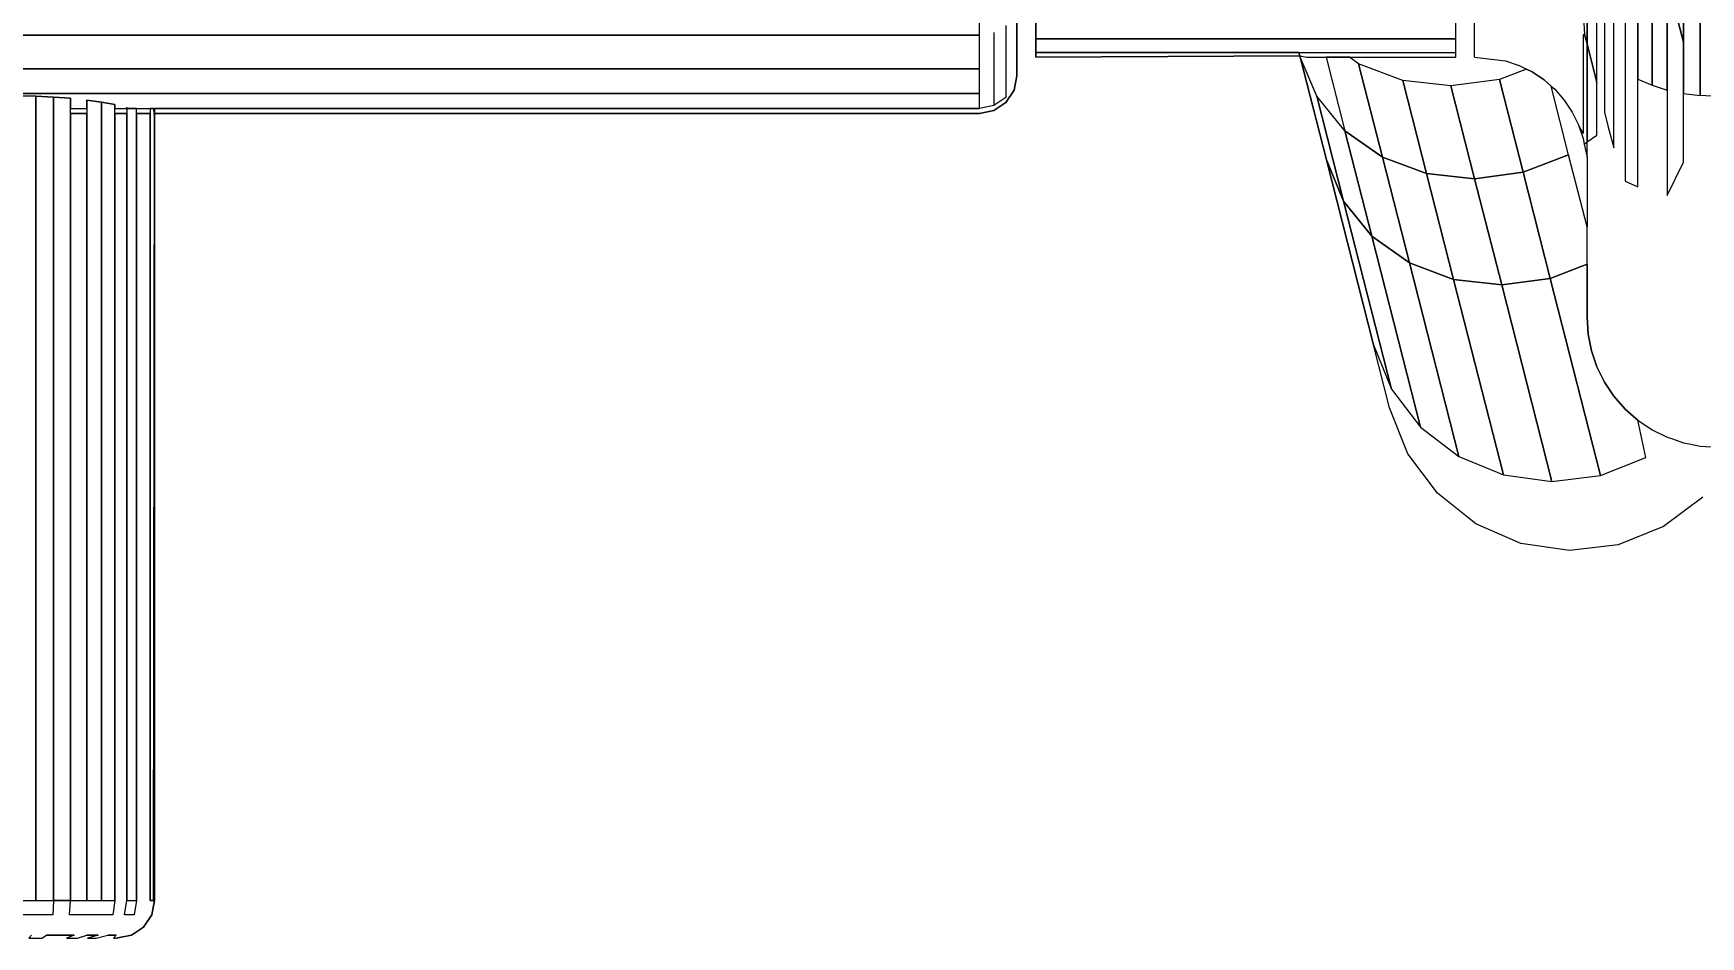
# Model space of a CAD drawing. Header units: centimetres. Extents: x -48696 to 156237, y -5617 to 29024.
# Drawn here: x -44977.469 to -44972.727, y 10813.353 to 10815.923 of the extents above; entities that cross this region are included whole.
import ezdxf

# ---------------------------------------------------------------- set-up
doc = ezdxf.new("R2010")
doc.units = ezdxf.units.CM
doc.layers.add('Moveis', color=1, linetype='Continuous', lineweight=9)
doc.layers.add('Parede Baixa', color=5, linetype='Continuous', lineweight=50)
doc.layers.add('Piso', color=55, linetype='Continuous')
doc.styles.add('Valéria', font='romantic.ttf', dxfattribs={"height": 10})
doc.dimstyles.new('Cota - 50', dxfattribs={"dimtxt": 10, "dimasz": 5, "dimexe": 10, "dimexo": 20, "dimgap": 5, "dimtad": 1, "dimtxsty": 'Valéria', "dimblk": 'DOT', "dimcen": 0, "dimclrd": 12, "dimclre": 12, "dimclrt": 2, "dimazin": 2, "dimtfac": 1, "dimtix": 1, "dimtmove": 0, "dimatfit": 3, "dimldrblk": 'DOT', "dimfxl": 1, "dimarcsym": 0})

# ---------------------------------------------------------------- blocks, each defined once
blk = doc.blocks.new('o')
at = {"layer": 'Moveis'}
for p, q in [((12554.8986, 3252.9781), (12554.8986, 3254.39)), ((12553.3786, 3254.0492), (12553.3786, 3253.0635)), ((12553.1217, 3253.0679), (12553.1646, 3253.2362)), ((12553.6786, 3253.0763), (12553.6786, 3253.136)), ((12553.7286, 3253.0763), (12553.7286, 3253.136)), ((12554.8486, 3253.0763), (12554.8486, 3253.136)), ((12553.6786, 3253.04), (12553.6786, 3253.0763)), ((12553.7286, 3253.04), (12553.7286, 3253.0763)), ((12554.8486, 3253.04), (12554.8486, 3253.0763)), ((12554.9279, 3253.1126), (12554.9279, 3253.0238)), ((12554.9603, 3253.0936), (12554.9603, 3253.0036)), ((12553.3786, 3252.8016), (12553.3786, 3253.0635)), ((12553.6786, 3253.0279), (12553.6259, 3253.0215)), ((12553.6786, 3253.0279), (12553.6786, 3253.04)), ((12553.7286, 3253.0279), (12553.7286, 3253.04)), ((12553.761, 3253.0279), (12553.7286, 3253.0279)), ((12553.8855, 3253.0279), (12553.761, 3253.0279)), ((12553.9924, 3253.0279), (12553.8855, 3253.0279)), ((12554.0122, 3253.0279), (12553.9924, 3253.0279)), ((12554.0744, 3253.0279), (12554.0122, 3253.0279)), ((12554.1435, 3253.0279), (12554.0735, 3252.7536)), ((12554.1259, 3253.0279), (12554.0744, 3253.0279)), ((12554.1445, 3253.0318), (12554.1259, 3253.0279)), ((12554.1435, 3253.0279), (12554.1445, 3253.0318)), ((12554.1466, 3253.04), (12554.1445, 3253.0318)), ((12554.8486, 3253.0279), (12554.1445, 3253.0318)), ((12554.8486, 3253.0279), (12554.8486, 3253.04)), ((12553.525, 3252.9886), (12553.4932, 3252.9673)), ((12553.54, 3252.996), (12553.525, 3252.9886)), ((12553.5594, 3253.0056), (12553.54, 3252.996)), ((12553.5957, 3253.0179), (12553.5594, 3253.0056)), ((12553.6259, 3253.0215), (12553.5957, 3253.0179)), ((12554.9279, 3253.0238), (12554.9279, 3252.9594)), ((12554.9603, 3253.0036), (12554.9603, 3252.9384)), ((12553.4644, 3252.9421), (12553.4391, 3252.9133)), ((12553.4743, 3252.9508), (12553.4644, 3252.9421)), ((12553.4932, 3252.9673), (12553.4743, 3252.9508)), ((12554.8986, 3252.9781), (12554.9062, 3252.9397)), ((12554.9062, 3252.9397), (12554.9279, 3252.9072)), ((12554.9279, 3252.9594), (12554.9279, 3252.9203)), ((12554.9603, 3252.9384), (12554.9603, 3252.8988)), ((12553.032, 3252.9233), (12553.0772, 3252.9252)), ((12553.4391, 3252.9133), (12553.4178, 3252.8814)), ((12554.9279, 3252.9072), (12554.9603, 3252.8855)), ((12557.198, 3252.8779), (12557.198, 3252.8912)), ((12557.2725, 3252.8912), (12557.2725, 3252.8945)), ((12553.4009, 3252.847), (12553.3885, 3252.8107)), ((12553.4178, 3252.8814), (12553.4009, 3252.847)), ((12554.9603, 3252.8855), (12554.9986, 3252.8779)), ((12557.198, 3252.8779), (12554.9986, 3252.8779)), ((12557.198, 3250.7784), (12557.198, 3252.8779)), ((12557.2011, 3252.8779), (12557.198, 3252.8779)), ((12557.2463, 3252.8779), (12557.2103, 3252.8779)), ((12557.3038, 3252.8779), (12557.2725, 3252.8779)), ((12557.422, 3252.8779), (12557.3791, 3252.8779)), ((12553.3885, 3252.8107), (12553.3866, 3252.796)), ((12553.3786, 3252.761), (12553.3786, 3252.8016)), ((12553.3866, 3252.796), (12553.3786, 3252.761)), ((12553.3786, 3252.761), (12553.3786, 3252.5756)), ((12553.9478, 3252.2607), (12554.0735, 3252.7536)), ((12553.2771, 3252.6972), (12553.243, 3252.6824)), ((12553.3786, 3252.4756), (12553.3786, 3252.5756)), ((12553.3786, 3252.4756), (12553.3786, 3252.3344)), ((12553.3786, 3252.3344), (12553.3756, 3252.2892)), ((12553.3756, 3252.2892), (12553.3668, 3252.2447)), ((12553.3668, 3252.2447), (12553.3522, 3252.2018)), ((12553.9049, 3252.0925), (12553.9478, 3252.2607)), ((12553.3522, 3252.2018), (12553.3321, 3252.1612)), ((12553.3321, 3252.1612), (12553.3069, 3252.1235)), ((12553.3069, 3252.1235), (12553.2771, 3252.0894)), ((12553.8561, 3251.9703), (12553.9049, 3252.0925)), ((12553.243, 3252.0595), (12553.2053, 3252.0343)), ((12553.248, 3252.0639), (12553.243, 3252.0595)), ((12553.2771, 3252.0894), (12553.248, 3252.0639)), ((12553.1533, 3252.0104), (12553.1217, 3251.9997)), ((12553.1646, 3252.0143), (12553.1533, 3252.0104)), ((12553.2053, 3252.0343), (12553.1646, 3252.0143)), ((12553.0772, 3251.9908), (12553.032, 3251.9879)), ((12553.1064, 3251.9966), (12553.0772, 3251.9908)), ((12553.1217, 3251.9997), (12553.1064, 3251.9966)), ((12553.7776, 3251.8647), (12553.8561, 3251.9703)), ((12553.0702, 3251.8547), (12553.1746, 3251.7761)), ((12553.6748, 3251.7832), (12553.7776, 3251.8647)), ((12553.5547, 3251.7311), (12553.6748, 3251.7832)), ((12553.1746, 3251.7761), (12553.2957, 3251.7275)), ((12553.2957, 3251.7275), (12553.4254, 3251.7121)), ((12553.4254, 3251.7121), (12553.5547, 3251.7311)), ((12557.2057, 3250.7402), (12557.198, 3250.7784)), ((12557.2274, 3250.7077), (12557.2057, 3250.7402)), ((12557.253, 3250.7402), (12557.2787, 3250.7402)), ((12557.3093, 3250.7402), (12557.3443, 3250.7402)), ((12557.3443, 3250.7402), (12557.3832, 3250.7402)), ((12557.3832, 3250.7402), (12557.4252, 3250.7402)), ((12557.4699, 3250.7402), (12557.5164, 3250.7402)), ((12557.5164, 3250.7402), (12557.564, 3250.7402)), ((12557.2599, 3250.6861), (12557.2274, 3250.7077)), ((12557.3005, 3250.6784), (12557.2599, 3250.6861)), ((12557.3005, 3250.6861), (12557.3226, 3250.6861)), ((12557.3488, 3250.6861), (12557.3789, 3250.6861)), ((12557.4122, 3250.6861), (12557.4483, 3250.6861)), ((12557.4483, 3250.6861), (12557.4866, 3250.6861))]:
    blk.add_line(p, q, dxfattribs=at)
for points, invisible_edges in [([(12554.9062, 3252.9397), (12554.8986, 3254.39), (12554.9098, 3254.4171)], 13), ([(12554.9062, 3252.9397), (12554.9098, 3254.4171), (12554.9279, 3252.9072)], 3), ([(12554.8486, 3253.9122), (12554.8986, 3254.39), (12554.8986, 3252.9781)], 13), ([(12554.8486, 3253.9122), (12554.8986, 3254.39), (12554.8986, 3252.9781)], 13), ([(12554.8486, 3253.9122), (12554.8986, 3254.39), (12554.8986, 3252.9781)], 13), ([(12554.8486, 3253.9122), (12554.8986, 3254.39), (12554.8986, 3252.9781)], 13), ([(12554.8486, 3253.9122), (12554.8986, 3254.39), (12554.8986, 3252.9781)], 13), ([(12554.8986, 3254.39), (12554.9062, 3252.9397), (12554.8986, 3252.9781)], 1), ([(12553.3786, 3253.0635), (12553.3535, 3253.9767), (12553.3737, 3254.0556)], 13), ([(12553.3786, 3253.0635), (12553.3737, 3254.0556), (12553.3786, 3254.0492)], 1), ([(12553.3786, 3254.0492), (12553.3851, 3253.0892), (12553.3786, 3253.0635)], 1), ([(12553.3851, 3253.0892), (12553.3786, 3254.0492), (12553.3885, 3254.0362)], 13), ([(12553.3851, 3253.0892), (12553.3885, 3254.0362), (12553.3885, 3253.1463)], 3), ([(12553.3321, 3253.0338), (12553.3321, 3253.8928), (12553.3321, 3253.2783)], 3), ([(12553.2771, 3253.2398), (12553.2771, 3252.988), (12553.2771, 3253.5126)], 2), ([(12554.8486, 3253.0763), (12554.8486, 3253.4453), (12554.8486, 3253.04)], 3), ([(12554.8486, 3253.0763), (12554.8486, 3253.4453), (12554.8486, 3253.04)], 3), ([(12554.8486, 3253.0763), (12554.8486, 3253.4453), (12554.8486, 3253.04)], 3), ([(12554.8486, 3253.0763), (12554.8486, 3253.4453), (12554.8486, 3253.04)], 3), ([(12554.8486, 3253.0763), (12554.8486, 3253.4453), (12554.8486, 3253.04)], 3), ([(12553.3522, 3253.3001), (12553.3522, 3252.9601), (12553.3522, 3253.0597)], 1), ([(12553.3522, 3252.9601), (12553.3522, 3253.3001), (12553.3786, 3253.0635)], 3), ([(12553.3069, 3253.2581), (12553.3069, 3252.786), (12553.3069, 3253.0097)], 1), ([(12553.3069, 3252.786), (12553.3069, 3253.2581), (12553.3218, 3252.8409)], 3), ([(12553.1217, 3252.7474), (12553.1217, 3253.0679), (12553.1646, 3253.2362)], 13), ([(12553.1217, 3252.7474), (12553.1646, 3253.2362), (12553.1646, 3253.1996)], 13), ([(12553.1217, 3253.1918), (12553.1646, 3253.2362), (12553.1217, 3253.0679)], 1), ([(12553.2053, 3253.2103), (12553.1646, 3252.9401), (12553.1646, 3253.1996)], 1), ([(12553.1646, 3252.9401), (12553.2053, 3253.2103), (12553.2053, 3252.9529)], 1), ([(12553.243, 3253.2238), (12553.2053, 3252.9529), (12553.2053, 3253.2103)], 1), ([(12553.2053, 3252.9529), (12553.243, 3253.2238), (12553.243, 3252.969)], 1), ([(12553.243, 3253.2238), (12553.243, 3252.7393), (12553.243, 3252.969)], 1), ([(12553.243, 3252.7393), (12553.243, 3253.2238), (12553.243, 3252.6824)], 3), ([(12553.243, 3252.6824), (12553.243, 3253.2238), (12553.2771, 3252.6972)], 3), ([(12554.8486, 3253.0763), (12554.8486, 3253.136), (12554.8486, 3253.2184)], 12), ([(12554.8486, 3253.0763), (12554.8486, 3253.136), (12554.8486, 3253.2184)], 12), ([(12554.8486, 3253.0763), (12554.8486, 3253.136), (12554.8486, 3253.2184)], 12), ([(12554.8486, 3253.0763), (12554.8486, 3253.136), (12554.8486, 3253.2184)], 12), ([(12554.8486, 3253.0763), (12554.8486, 3253.136), (12554.8486, 3253.2184)], 12), ([(12553.0772, 3252.9252), (12553.032, 3253.1854), (12553.0772, 3253.187)], 1), ([(12553.1217, 3253.1918), (12553.0772, 3252.9252), (12553.0772, 3253.187)], 1), ([(12553.0772, 3252.9252), (12553.1217, 3253.1918), (12553.1217, 3253.0679)], 13), ([(12553.1646, 3252.7064), (12553.1646, 3253.1996), (12553.1646, 3252.9401)], 1), ([(12558.2986, 3253.2006), (12554.9986, 3253.0869), (12554.9986, 3253.2006)], 1), ([(12554.9986, 3253.0869), (12558.2986, 3253.2006), (12558.2986, 3253.0869)], 1), ([(12553.7286, 3253.136), (12554.8486, 3253.0763), (12553.7286, 3253.0763)], 1), ([(12554.8486, 3253.0763), (12553.7286, 3253.136), (12554.8486, 3253.136)], 1), ([(12553.3851, 3253.0892), (12553.3786, 3252.8016), (12553.3786, 3253.0635)], 1), ([(12553.3786, 3252.8016), (12553.3851, 3253.0892), (12553.3866, 3252.796)], 3), ([(12553.3866, 3252.796), (12553.3851, 3253.0892), (12553.3885, 3253.0868)], 13), ([(12553.3866, 3252.796), (12553.3885, 3253.0868), (12553.3885, 3252.8107)], 3), ([(12553.3885, 3252.8107), (12553.3885, 3253.0868), (12553.3885, 3253.0281)], 13), ([(12554.8486, 3253.0763), (12553.7286, 3253.04), (12553.7286, 3253.0763)], 1), ([(12553.7286, 3253.04), (12554.8486, 3253.0763), (12553.7641, 3253.04)], 3), ([(12553.7641, 3253.04), (12554.8486, 3253.0763), (12553.8886, 3253.04)], 3), ([(12553.8886, 3253.04), (12554.8486, 3253.0763), (12553.9955, 3253.04)], 3), ([(12553.9955, 3253.04), (12554.8486, 3253.0763), (12554.0291, 3253.04)], 3), ([(12554.0291, 3253.04), (12554.8486, 3253.0763), (12554.0775, 3253.04)], 3), ([(12554.0775, 3253.04), (12554.8486, 3253.0763), (12554.129, 3253.04)], 3), ([(12554.129, 3253.04), (12554.8486, 3253.0763), (12554.1466, 3253.04)], 3), ([(12554.1466, 3253.04), (12554.8486, 3253.0763), (12554.8486, 3253.04)], 1), ([(12554.9279, 3252.9072), (12554.9279, 3253.1126), (12554.9279, 3253.0238)], 13), ([(12558.2986, 3253.0869), (12554.9986, 3252.9966), (12554.9986, 3253.0869)], 1), ([(12554.9986, 3252.9966), (12558.2986, 3253.0869), (12558.2986, 3252.9966)], 1), ([(12553.0772, 3252.9252), (12553.1217, 3253.0679), (12553.1217, 3252.9308)], 1), ([(12553.1217, 3253.0679), (12553.1217, 3252.7474), (12553.1217, 3252.9308)], 1), ([(12553.3321, 3252.8815), (12553.3218, 3252.8409), (12553.3321, 3253.0338)], 2), ([(12553.3786, 3253.0635), (12553.3522, 3252.8431), (12553.3522, 3252.9601)], 1), ([(12553.3522, 3252.8431), (12553.3786, 3253.0635), (12553.3522, 3252.8199)], 3), ([(12553.3522, 3252.8199), (12553.3786, 3253.0635), (12553.3786, 3252.8016)], 1), ([(12553.3885, 3252.9341), (12553.3885, 3252.8659), (12553.3885, 3253.0281)], 2), ([(12554.0242, 3252.8311), (12553.9879, 3253.0104), (12554.0122, 3253.0279)], 13), ([(12554.0242, 3252.8311), (12554.0122, 3253.0279), (12554.0744, 3253.0279)], 1), ([(12557.2274, 3250.7077), (12554.0735, 3252.7536), (12554.1435, 3253.0279)], 13), ([(12557.2274, 3250.7077), (12554.0735, 3252.7536), (12554.1435, 3253.0279)], 13), ([(12557.2274, 3250.7077), (12554.0735, 3252.7536), (12554.1435, 3253.0279)], 13), ([(12557.2274, 3250.7077), (12554.0735, 3252.7536), (12554.1435, 3253.0279)], 13), ([(12557.2274, 3250.7077), (12554.0735, 3252.7536), (12554.1435, 3253.0279)], 13), ([(12554.0735, 3252.7536), (12554.0993, 3252.9236), (12554.1435, 3253.0279)], 1), ([(12557.2274, 3250.7077), (12554.1435, 3253.0279), (12554.1445, 3253.0318)], 13), ([(12557.2274, 3250.7077), (12554.1435, 3253.0279), (12554.1445, 3253.0318)], 13), ([(12557.2274, 3250.7077), (12554.1435, 3253.0279), (12554.1445, 3253.0318)], 13), ([(12557.2274, 3250.7077), (12554.1435, 3253.0279), (12554.1445, 3253.0318)], 13), ([(12557.2274, 3250.7077), (12554.1435, 3253.0279), (12554.1445, 3253.0318)], 13), ([(12554.1466, 3253.04), (12554.8486, 3253.0279), (12554.1445, 3253.0318)], 1), ([(12554.9279, 3252.9072), (12554.1445, 3253.0318), (12554.9062, 3252.9397)], 3), ([(12554.9062, 3252.9397), (12554.1445, 3253.0318), (12554.8486, 3253.0279)], 13), ([(12554.9279, 3252.9072), (12554.1445, 3253.0318), (12554.9062, 3252.9397)], 3), ([(12554.9062, 3252.9397), (12554.1445, 3253.0318), (12554.8486, 3253.0279)], 13), ([(12554.9279, 3252.9072), (12554.1445, 3253.0318), (12554.9062, 3252.9397)], 3), ([(12554.9062, 3252.9397), (12554.1445, 3253.0318), (12554.8486, 3253.0279)], 13), ([(12554.9279, 3252.9072), (12554.1445, 3253.0318), (12554.9062, 3252.9397)], 3), ([(12554.9062, 3252.9397), (12554.1445, 3253.0318), (12554.8486, 3253.0279)], 13), ([(12554.9279, 3252.9072), (12554.1445, 3253.0318), (12554.9062, 3252.9397)], 3), ([(12554.9062, 3252.9397), (12554.1445, 3253.0318), (12554.8486, 3253.0279)], 13), ([(12554.8486, 3253.0279), (12554.1466, 3253.04), (12554.8486, 3253.04)], 1), ([(12554.9062, 3252.9397), (12554.8486, 3253.0279), (12554.8486, 3253.04)], 13), ([(12554.9062, 3252.9397), (12554.8486, 3253.04), (12554.8986, 3252.9781)], 3), ([(12554.9062, 3252.9397), (12554.8486, 3253.0279), (12554.8486, 3253.04)], 13), ([(12554.9062, 3252.9397), (12554.8486, 3253.04), (12554.8986, 3252.9781)], 3), ([(12554.9062, 3252.9397), (12554.8486, 3253.0279), (12554.8486, 3253.04)], 13), ([(12554.9062, 3252.9397), (12554.8486, 3253.04), (12554.8986, 3252.9781)], 3), ([(12554.9062, 3252.9397), (12554.8486, 3253.0279), (12554.8486, 3253.04)], 13), ([(12554.9062, 3252.9397), (12554.8486, 3253.04), (12554.8986, 3252.9781)], 3), ([(12554.9062, 3252.9397), (12554.8486, 3253.0279), (12554.8486, 3253.04)], 13), ([(12554.9062, 3252.9397), (12554.8486, 3253.04), (12554.8986, 3252.9781)], 3), ([(12553.2771, 3252.6972), (12553.2771, 3252.988), (12553.2771, 3252.7611)], 1), ([(12553.5492, 3252.7209), (12553.4932, 3252.9673), (12553.525, 3252.9886)], 13), ([(12553.5492, 3252.7209), (12553.525, 3252.9886), (12553.54, 3252.996)], 13), ([(12553.5492, 3252.7209), (12553.54, 3252.996), (12553.6122, 3252.968)], 1), ([(12553.9242, 3252.7608), (12553.8696, 3252.9656), (12553.9879, 3253.0104)], 1), ([(12553.9879, 3253.0104), (12554.0242, 3252.8311), (12553.9242, 3252.7608)], 1), ([(12554.9279, 3252.9594), (12554.9279, 3252.9203), (12554.9279, 3253.0238)], 2), ([(12558.2986, 3252.9966), (12554.9986, 3252.931), (12554.9986, 3252.9966)], 1), ([(12554.9986, 3252.931), (12558.2986, 3252.9966), (12558.2986, 3252.931)], 1), ([(12553.4743, 3252.9508), (12553.5492, 3252.7209), (12553.4276, 3252.7677)], 1), ([(12553.5492, 3252.7209), (12553.4743, 3252.9508), (12553.4932, 3252.9673)], 13), ([(12553.6122, 3252.968), (12553.6783, 3252.7037), (12553.5492, 3252.7209)], 1), ([(12553.6783, 3252.7037), (12553.6122, 3252.968), (12553.7415, 3252.9511)], 1), ([(12553.7415, 3252.9511), (12553.8063, 3252.7173), (12553.6783, 3252.7037)], 1), ([(12553.8063, 3252.7173), (12553.7415, 3252.9511), (12553.8696, 3252.9656)], 1), ([(12553.8696, 3252.9656), (12553.9242, 3252.7608), (12553.8063, 3252.7173)], 1), ([(12554.028, 3252.644), (12554.0242, 3252.8311), (12554.0993, 3252.9236)], 1), ([(12554.0993, 3252.9236), (12554.0735, 3252.7536), (12554.028, 3252.644)], 1), ([(12554.9279, 3252.9072), (12554.9279, 3252.9203), (12554.9603, 3252.8988)], 13), ([(12557.2274, 3250.7077), (12554.9279, 3252.9072), (12554.9603, 3252.8855)], 13), ([(12557.2274, 3250.7077), (12554.9279, 3252.9072), (12554.9603, 3252.8855)], 13), ([(12557.2274, 3250.7077), (12554.9279, 3252.9072), (12554.9603, 3252.8855)], 13), ([(12557.2274, 3250.7077), (12554.9279, 3252.9072), (12554.9603, 3252.8855)], 13), ([(12557.2274, 3250.7077), (12554.9279, 3252.9072), (12554.9603, 3252.8855)], 13), ([(12554.9279, 3252.9072), (12554.9603, 3252.8988), (12554.9603, 3252.8855)], 3), ([(12554.9603, 3252.8855), (12554.9603, 3252.8988), (12554.9986, 3252.8779)], 3), ([(12554.9986, 3252.8779), (12554.9603, 3252.8988), (12554.9986, 3252.8912)], 13), ([(12554.9986, 3252.931), (12557.5636, 3252.925), (12554.9986, 3252.8912)], 3), ([(12557.5636, 3252.925), (12554.9986, 3252.931), (12558.2986, 3252.931)], 13), ([(12554.9986, 3252.8912), (12557.5636, 3252.925), (12557.515, 3252.9239)], 13), ([(12554.9986, 3252.8912), (12557.515, 3252.9239), (12557.4675, 3252.9216)], 13), ([(12554.9986, 3252.8912), (12557.4675, 3252.9216), (12557.422, 3252.9181)], 13), ([(12554.9986, 3252.8912), (12557.3791, 3252.9136), (12557.198, 3252.8912)], 3), ([(12554.9986, 3252.8779), (12554.9986, 3252.8912), (12557.198, 3252.8912)], 13), ([(12554.9986, 3252.8779), (12557.198, 3252.8912), (12557.198, 3252.8779)], 1), ([(12557.198, 3252.8912), (12557.3791, 3252.9136), (12557.2011, 3252.8912)], 3), ([(12557.2011, 3252.8912), (12557.2011, 3250.7784), (12557.198, 3252.8779)], 1), ([(12557.2011, 3252.8912), (12557.3791, 3252.9136), (12557.2103, 3252.8912)], 3), ([(12557.2011, 3250.7784), (12557.2011, 3252.8912), (12557.2103, 3252.8912)], 13), ([(12557.2011, 3250.7784), (12557.2103, 3252.8912), (12557.2103, 3250.7784)], 3), ([(12557.2103, 3252.8912), (12557.3791, 3252.9136), (12557.3395, 3252.9081)], 13), ([(12557.2103, 3252.8912), (12557.3395, 3252.9081), (12557.3038, 3252.9017)], 13), ([(12557.2103, 3252.8912), (12557.3038, 3252.9017), (12557.2463, 3252.8912)], 3), ([(12557.2103, 3250.7784), (12557.2103, 3252.8912), (12557.2103, 3252.8779)], 1), ([(12557.2463, 3252.8912), (12557.3038, 3252.9017), (12557.2725, 3252.8912)], 3), ([(12557.2725, 3252.8912), (12557.2463, 3252.8779), (12557.2463, 3252.8912)], 1), ([(12557.2463, 3252.8779), (12557.2725, 3252.8912), (12557.2463, 3250.7784)], 3), ([(12557.2463, 3250.7784), (12557.2725, 3252.8912), (12557.2725, 3250.7784)], 3), ([(12557.3038, 3252.8912), (12557.2725, 3252.8912), (12557.3038, 3252.9017)], 2), ([(12557.2725, 3250.7784), (12557.2725, 3252.8912), (12557.2725, 3252.8779)], 1), ([(12557.3395, 3252.9081), (12557.3038, 3252.8912), (12557.3038, 3252.9017)], 1), ([(12557.3038, 3252.8912), (12557.3395, 3252.9081), (12557.3038, 3252.8779)], 3), ([(12557.3038, 3252.8779), (12557.3395, 3252.9081), (12557.3038, 3250.7784)], 3), ([(12557.3038, 3250.7784), (12557.3395, 3252.9081), (12557.3395, 3250.7784)], 1), ([(12557.3791, 3252.9136), (12557.3395, 3250.7784), (12557.3395, 3252.9081)], 1), ([(12557.3395, 3250.7784), (12557.3791, 3252.9136), (12557.3791, 3250.7784)], 3), ([(12557.3791, 3252.9136), (12557.422, 3252.9181), (12557.3791, 3252.8912)], 3), ([(12557.422, 3252.8912), (12557.3791, 3252.8912), (12557.422, 3252.9181)], 2), ([(12557.3791, 3250.7784), (12557.3791, 3252.9136), (12557.3791, 3252.8912)], 13), ([(12557.3791, 3250.7784), (12557.3791, 3252.8912), (12557.3791, 3252.8779)], 1), ([(12557.4675, 3252.9216), (12557.422, 3252.8912), (12557.422, 3252.9181)], 1), ([(12557.422, 3252.8912), (12557.4675, 3252.9216), (12557.422, 3252.8779)], 3), ([(12557.422, 3252.8779), (12557.4675, 3252.9216), (12557.422, 3250.7784)], 3), ([(12557.422, 3250.7784), (12557.4675, 3252.9216), (12557.4675, 3250.7784)], 1), ([(12557.515, 3252.9239), (12557.4675, 3250.7784), (12557.4675, 3252.9216)], 1), ([(12557.4675, 3250.7784), (12557.515, 3252.9239), (12557.515, 3250.7784)], 1), ([(12557.5636, 3252.925), (12557.515, 3250.7784), (12557.515, 3252.9239)], 1), ([(12557.515, 3250.7784), (12557.5636, 3252.925), (12557.5636, 3250.7784)], 1), ([(12553.3885, 3252.8107), (12553.3885, 3252.8659), (12553.3885, 3252.8246)], 13), ([(12553.3885, 3252.8107), (12553.3885, 3252.8246), (12553.4009, 3252.847)], 1), ([(12557.2274, 3250.7077), (12554.9603, 3252.8855), (12554.9986, 3252.8779)], 13), ([(12557.2274, 3250.7077), (12554.9603, 3252.8855), (12554.9986, 3252.8779)], 13), ([(12557.2274, 3250.7077), (12554.9603, 3252.8855), (12554.9986, 3252.8779)], 13), ([(12557.2274, 3250.7077), (12554.9603, 3252.8855), (12554.9986, 3252.8779)], 13), ([(12557.2274, 3250.7077), (12554.9603, 3252.8855), (12554.9986, 3252.8779)], 13), ([(12557.2274, 3250.7077), (12554.9986, 3252.8779), (12557.2057, 3250.7402)], 3), ([(12557.2057, 3250.7402), (12554.9986, 3252.8779), (12557.198, 3250.7784)], 3), ([(12557.198, 3250.7784), (12554.9986, 3252.8779), (12557.198, 3252.8779)], 1), ([(12557.2274, 3250.7077), (12554.9986, 3252.8779), (12557.2057, 3250.7402)], 3), ([(12557.2057, 3250.7402), (12554.9986, 3252.8779), (12557.198, 3250.7784)], 3), ([(12557.198, 3250.7784), (12554.9986, 3252.8779), (12557.198, 3252.8779)], 1), ([(12557.2274, 3250.7077), (12554.9986, 3252.8779), (12557.2057, 3250.7402)], 3), ([(12557.2057, 3250.7402), (12554.9986, 3252.8779), (12557.198, 3250.7784)], 3), ([(12557.198, 3250.7784), (12554.9986, 3252.8779), (12557.198, 3252.8779)], 1), ([(12557.2274, 3250.7077), (12554.9986, 3252.8779), (12557.2057, 3250.7402)], 3), ([(12557.2057, 3250.7402), (12554.9986, 3252.8779), (12557.198, 3250.7784)], 3), ([(12557.198, 3250.7784), (12554.9986, 3252.8779), (12557.198, 3252.8779)], 1), ([(12557.2274, 3250.7077), (12554.9986, 3252.8779), (12557.2057, 3250.7402)], 3), ([(12557.2057, 3250.7402), (12554.9986, 3252.8779), (12557.198, 3250.7784)], 3), ([(12557.198, 3250.7784), (12554.9986, 3252.8779), (12557.198, 3252.8779)], 1), ([(12557.2011, 3250.7784), (12557.198, 3250.7784), (12557.198, 3252.8779)], 1), ([(12557.2463, 3252.8779), (12557.2103, 3250.7784), (12557.2103, 3252.8779)], 1), ([(12557.2274, 3250.7077), (12557.2463, 3252.8779), (12557.2463, 3250.7784)], 13), ([(12557.3038, 3252.8779), (12557.2725, 3250.7784), (12557.2725, 3252.8779)], 1), ([(12557.2725, 3250.7784), (12557.3038, 3252.8779), (12557.2787, 3250.7402)], 3), ([(12557.3005, 3250.6861), (12557.3038, 3252.8779), (12557.3038, 3250.7784)], 13), ([(12557.422, 3252.8779), (12557.3791, 3250.7784), (12557.3791, 3252.8779)], 1), ([(12557.3791, 3250.7784), (12557.422, 3252.8779), (12557.422, 3250.7784)], 1), ([(12553.9526, 3252.5504), (12553.9242, 3252.7608), (12554.0242, 3252.8311)], 1), ([(12554.0242, 3252.8311), (12554.028, 3252.644), (12553.9526, 3252.5504)], 1), ([(12553.4276, 3252.7677), (12553.3786, 3252.4756), (12553.3786, 3252.5756)], 1), ([(12553.3786, 3252.4756), (12553.4276, 3252.7677), (12553.4769, 3252.4376)], 3), ([(12553.4769, 3252.4376), (12553.4276, 3252.7677), (12553.5492, 3252.7209)], 1), ([(12553.8523, 3252.479), (12553.8063, 3252.7173), (12553.9242, 3252.7608)], 1), ([(12553.9242, 3252.7608), (12553.9526, 3252.5504), (12553.8523, 3252.479)], 1), ([(12553.1217, 3252.7474), (12553.1646, 3252.7064), (12553.1646, 3252.659)], 1), ([(12553.5492, 3252.7209), (12553.6061, 3252.4206), (12553.4769, 3252.4376)], 1), ([(12553.6061, 3252.4206), (12553.5492, 3252.7209), (12553.6783, 3252.7037)], 1), ([(12553.7342, 3252.4347), (12553.6783, 3252.7037), (12553.8063, 3252.7173)], 1), ([(12553.8063, 3252.7173), (12553.8523, 3252.479), (12553.7342, 3252.4347)], 1), ([(12557.2599, 3250.6861), (12553.9478, 3252.2607), (12554.0735, 3252.7536)], 13), ([(12557.2599, 3250.6861), (12553.9478, 3252.2607), (12554.0735, 3252.7536)], 13), ([(12557.2599, 3250.6861), (12553.9478, 3252.2607), (12554.0735, 3252.7536)], 13), ([(12557.2599, 3250.6861), (12553.9478, 3252.2607), (12554.0735, 3252.7536)], 13), ([(12557.2599, 3250.6861), (12553.9478, 3252.2607), (12554.0735, 3252.7536)], 13), ([(12553.9478, 3252.2607), (12554.028, 3252.644), (12554.0735, 3252.7536)], 1), ([(12557.2599, 3250.6861), (12554.0735, 3252.7536), (12557.2274, 3250.7077)], 3), ([(12557.2599, 3250.6861), (12554.0735, 3252.7536), (12557.2274, 3250.7077)], 3), ([(12557.2599, 3250.6861), (12554.0735, 3252.7536), (12557.2274, 3250.7077)], 3), ([(12557.2599, 3250.6861), (12554.0735, 3252.7536), (12557.2274, 3250.7077)], 3), ([(12557.2599, 3250.6861), (12554.0735, 3252.7536), (12557.2274, 3250.7077)], 3), ([(12553.6783, 3252.7037), (12553.7342, 3252.4347), (12553.6061, 3252.4206)], 1), ([(12553.9001, 3252.1427), (12553.9526, 3252.5504), (12554.028, 3252.644)], 1), ([(12554.028, 3252.644), (12553.9478, 3252.2607), (12553.9001, 3252.1427)], 1), ([(12553.8227, 3252.0412), (12553.8523, 3252.479), (12553.9526, 3252.5504)], 1), ([(12553.9526, 3252.5504), (12553.9001, 3252.1427), (12553.8227, 3252.0412)], 1), ([(12553.4769, 3252.4376), (12553.3786, 3252.3344), (12553.3786, 3252.4756)], 1), ([(12553.8523, 3252.479), (12553.8227, 3252.0412), (12553.7207, 3251.9631)], 1), ([(12553.7207, 3251.9631), (12553.7342, 3252.4347), (12553.8523, 3252.479)], 1), ([(12553.4769, 3252.4376), (12553.4724, 3251.8963), (12553.3429, 3251.9122)], 1), ([(12553.3429, 3251.9122), (12553.3522, 3252.2018), (12553.4769, 3252.4376)], 3), ([(12553.4769, 3252.4376), (12553.3522, 3252.2018), (12553.3668, 3252.2447)], 13), ([(12553.4769, 3252.4376), (12553.3668, 3252.2447), (12553.3756, 3252.2892)], 13), ([(12553.4769, 3252.4376), (12553.3756, 3252.2892), (12553.3786, 3252.3344)], 13), ([(12553.4724, 3251.8963), (12553.4769, 3252.4376), (12553.6061, 3252.4206)], 1), ([(12553.6061, 3252.4206), (12553.6012, 3251.9137), (12553.4724, 3251.8963)], 1), ([(12553.6012, 3251.9137), (12553.6061, 3252.4206), (12553.7342, 3252.4347)], 1), ([(12553.7342, 3252.4347), (12553.7207, 3251.9631), (12553.6012, 3251.9137)], 1), ([(12557.2599, 3250.6861), (12553.9049, 3252.0925), (12553.9478, 3252.2607)], 13), ([(12557.2599, 3250.6861), (12553.9049, 3252.0925), (12553.9478, 3252.2607)], 13), ([(12557.2599, 3250.6861), (12553.9049, 3252.0925), (12553.9478, 3252.2607)], 13), ([(12557.2599, 3250.6861), (12553.9049, 3252.0925), (12553.9478, 3252.2607)], 13), ([(12557.2599, 3250.6861), (12553.9049, 3252.0925), (12553.9478, 3252.2607)], 13), ([(12553.3429, 3251.9122), (12553.3321, 3252.1612), (12553.3522, 3252.2018)], 13), ([(12553.3429, 3251.9122), (12553.3069, 3252.1235), (12553.3321, 3252.1612)], 13), ([(12553.3429, 3251.9122), (12553.2771, 3252.0894), (12553.3069, 3252.1235)], 13), ([(12557.2599, 3250.6861), (12553.8561, 3251.9703), (12553.9049, 3252.0925)], 13), ([(12557.2599, 3250.6861), (12553.8561, 3251.9703), (12553.9049, 3252.0925)], 13), ([(12557.2599, 3250.6861), (12553.8561, 3251.9703), (12553.9049, 3252.0925)], 13), ([(12557.2599, 3250.6861), (12553.8561, 3251.9703), (12553.9049, 3252.0925)], 13), ([(12557.2599, 3250.6861), (12553.8561, 3251.9703), (12553.9049, 3252.0925)], 13), ([(12553.243, 3252.0595), (12553.3429, 3251.9122), (12553.2216, 3251.9603)], 1), ([(12553.3429, 3251.9122), (12553.243, 3252.0595), (12553.248, 3252.0639)], 13), ([(12553.3429, 3251.9122), (12553.248, 3252.0639), (12553.2771, 3252.0894)], 13), ([(12557.2599, 3250.6861), (12552.103, 3251.9955), (12552.1413, 3251.9879)], 13), ([(12557.2599, 3250.6861), (12552.103, 3251.9955), (12552.1413, 3251.9879)], 13), ([(12557.2599, 3250.6861), (12552.103, 3251.9955), (12552.1413, 3251.9879)], 13), ([(12557.2599, 3250.6861), (12552.103, 3251.9955), (12552.1413, 3251.9879)], 13), ([(12557.2599, 3250.6861), (12552.103, 3251.9955), (12552.1413, 3251.9879)], 13), ([(12553.2957, 3251.7275), (12552.1413, 3251.9879), (12553.1746, 3251.7761)], 3), ([(12553.1746, 3251.7761), (12552.1413, 3251.9879), (12553.0702, 3251.8547)], 3), ([(12553.2957, 3251.7275), (12552.1413, 3251.9879), (12553.1746, 3251.7761)], 3), ([(12553.1746, 3251.7761), (12552.1413, 3251.9879), (12553.0702, 3251.8547)], 3), ([(12553.2957, 3251.7275), (12552.1413, 3251.9879), (12553.1746, 3251.7761)], 3), ([(12553.1746, 3251.7761), (12552.1413, 3251.9879), (12553.0702, 3251.8547)], 3), ([(12553.2957, 3251.7275), (12552.1413, 3251.9879), (12553.1746, 3251.7761)], 3), ([(12553.1746, 3251.7761), (12552.1413, 3251.9879), (12553.0702, 3251.8547)], 3), ([(12553.2957, 3251.7275), (12552.1413, 3251.9879), (12553.1746, 3251.7761)], 3), ([(12553.1746, 3251.7761), (12552.1413, 3251.9879), (12553.0702, 3251.8547)], 3), ([(12557.2599, 3250.6861), (12553.7776, 3251.8647), (12553.8561, 3251.9703)], 13), ([(12557.2599, 3250.6861), (12553.7776, 3251.8647), (12553.8561, 3251.9703)], 13), ([(12557.2599, 3250.6861), (12553.7776, 3251.8647), (12553.8561, 3251.9703)], 13), ([(12557.2599, 3250.6861), (12553.7776, 3251.8647), (12553.8561, 3251.9703)], 13), ([(12557.2599, 3250.6861), (12553.7776, 3251.8647), (12553.8561, 3251.9703)], 13), ([(12557.2599, 3250.6861), (12553.6748, 3251.7832), (12553.7776, 3251.8647)], 13), ([(12557.2599, 3250.6861), (12553.6748, 3251.7832), (12553.7776, 3251.8647)], 13), ([(12557.2599, 3250.6861), (12553.6748, 3251.7832), (12553.7776, 3251.8647)], 13), ([(12557.2599, 3250.6861), (12553.6748, 3251.7832), (12553.7776, 3251.8647)], 13), ([(12557.2599, 3250.6861), (12553.6748, 3251.7832), (12553.7776, 3251.8647)], 13), ([(12557.2599, 3250.6861), (12553.5547, 3251.7311), (12553.6748, 3251.7832)], 13), ([(12557.2599, 3250.6861), (12553.5547, 3251.7311), (12553.6748, 3251.7832)], 13), ([(12557.2599, 3250.6861), (12553.5547, 3251.7311), (12553.6748, 3251.7832)], 13), ([(12557.2599, 3250.6861), (12553.5547, 3251.7311), (12553.6748, 3251.7832)], 13), ([(12557.2599, 3250.6861), (12553.5547, 3251.7311), (12553.6748, 3251.7832)], 13), ([(12557.2599, 3250.6861), (12553.2957, 3251.7275), (12553.4254, 3251.7121)], 13), ([(12557.2599, 3250.6861), (12553.2957, 3251.7275), (12553.4254, 3251.7121)], 13), ([(12557.2599, 3250.6861), (12553.2957, 3251.7275), (12553.4254, 3251.7121)], 13), ([(12557.2599, 3250.6861), (12553.2957, 3251.7275), (12553.4254, 3251.7121)], 13), ([(12557.2599, 3250.6861), (12553.2957, 3251.7275), (12553.4254, 3251.7121)], 13), ([(12557.2599, 3250.6861), (12553.4254, 3251.7121), (12553.5547, 3251.7311)], 13), ([(12557.2599, 3250.6861), (12553.4254, 3251.7121), (12553.5547, 3251.7311)], 13), ([(12557.2599, 3250.6861), (12553.4254, 3251.7121), (12553.5547, 3251.7311)], 13), ([(12557.2599, 3250.6861), (12553.4254, 3251.7121), (12553.5547, 3251.7311)], 13), ([(12557.2599, 3250.6861), (12553.4254, 3251.7121), (12553.5547, 3251.7311)], 13), ([(12557.198, 3250.7784), (12557.2011, 3250.7784), (12557.2057, 3250.7402)], 3), ([(12557.2057, 3250.7402), (12557.2011, 3250.7784), (12557.2103, 3250.7784)], 13), ([(12557.2057, 3250.7402), (12557.2103, 3250.7784), (12557.2274, 3250.7077)], 3), ([(12557.2274, 3250.7077), (12557.2463, 3250.7784), (12557.2599, 3250.6861)], 3), ([(12557.2599, 3250.6861), (12557.2463, 3250.7784), (12557.253, 3250.7402)], 13), ([(12557.3005, 3250.6861), (12557.3038, 3250.7784), (12557.3093, 3250.7402)], 13), ([(12557.4675, 3250.7784), (12557.4252, 3250.7402), (12557.422, 3250.7784)], 1), ([(12557.4483, 3250.6861), (12557.4675, 3250.7784), (12557.4699, 3250.7402)], 13), ([(12557.2599, 3250.6861), (12557.253, 3250.7402), (12557.2787, 3250.7402)], 13), ([(12557.2599, 3250.6861), (12557.2787, 3250.7402), (12557.3005, 3250.6784)], 3), ([(12557.3005, 3250.6861), (12557.3093, 3250.7402), (12557.3226, 3250.6861)], 3), ([(12557.3226, 3250.6861), (12557.3093, 3250.7402), (12557.3443, 3250.7402)], 13), ([(12557.3832, 3250.7402), (12557.3488, 3250.6861), (12557.3443, 3250.7402)], 3), ([(12557.3488, 3250.6861), (12557.3832, 3250.7402), (12557.3789, 3250.6861)], 3), ([(12557.3789, 3250.6861), (12557.3832, 3250.7402), (12557.4033, 3250.6784)], 3), ([(12557.4033, 3250.6784), (12557.3832, 3250.7402), (12557.4252, 3250.7402)], 13), ([(12557.4122, 3250.6861), (12557.4252, 3250.7402), (12557.4483, 3250.6861)], 3), ([(12557.4483, 3250.6861), (12557.4699, 3250.7402), (12557.4866, 3250.6861)], 3), ([(12557.4866, 3250.6861), (12557.4699, 3250.7402), (12557.5164, 3250.7402)], 13), ([(12557.4866, 3250.6861), (12557.5164, 3250.7402), (12557.4985, 3250.6784)], 3), ([(12557.564, 3250.7402), (12557.5266, 3250.6861), (12557.5164, 3250.7402)], 3), ([(12552.0237, 3245.9681), (12557.2599, 3250.6861), (12557.3005, 3250.6784)], 13), ([(12552.0237, 3245.9681), (12557.2599, 3250.6861), (12557.3005, 3250.6784)], 13), ([(12552.0237, 3245.9681), (12557.2599, 3250.6861), (12557.3005, 3250.6784)], 13), ([(12552.0237, 3245.9681), (12557.2599, 3250.6861), (12557.3005, 3250.6784)], 13), ([(12552.0237, 3245.9681), (12557.2599, 3250.6861), (12557.3005, 3250.6784)], 13), ([(12557.3005, 3250.6784), (12557.3005, 3250.6861), (12557.3074, 3250.6784)], 1), ([(12557.3226, 3250.6861), (12557.3488, 3250.6861), (12557.3536, 3250.6784)], 3), ([(12557.3536, 3250.6784), (12557.3488, 3250.6861), (12557.3768, 3250.6784)], 1), ([(12557.4328, 3250.6784), (12557.4033, 3250.6784), (12557.4122, 3250.6861)], 2), ([(12557.4985, 3250.6784), (12557.5266, 3250.6861), (12557.5337, 3250.6784)], 1)]:
    blk.add_3dface(points, dxfattribs=dict(at, invisible_edges=invisible_edges))
blk = doc.blocks.new('_Dot')
at = {"color": 0, "linetype": 'ByBlock', "lineweight": -2}
blk.add_line((-0.5, 0), (-1, 0), dxfattribs=at)
at = {"color": 0, "linetype": 'ByBlock', "const_width": 0.5}
blk.add_lwpolyline([(-0.25, 0, 1), (0.25, 0, 1)], format="xyb", close=True, dxfattribs=at)
blk = doc.blocks.new('*D1713')
at = {"color": 12, "lineweight": -2, "transparency": 16777216}
for p, q in [((-44991.5586, 10915.705), (-44997.0519, 10915.705)), ((-44987.0519, 10910.705), (-44987.0519, 10670.705)), ((-44991.7058, 10665.705), (-44997.0519, 10665.705))]:
    blk.add_line(p, q, dxfattribs=at)
at = {"layer": 'Defpoints', "color": 0, "transparency": 16777216}
for p in [(-44971.5586, 10915.705), (-44987.0519, 10665.705), (-44971.7058, 10665.705)]:
    blk.add_point(p, dxfattribs=at)
at = {"color": 12, "lineweight": -2, "transparency": 16777216, "xscale": 5, "yscale": 5, "zscale": 5}
for p, rotation in [((-44987.0519, 10915.705), 90), ((-44987.0519, 10665.705), 270)]:
    blk.add_blockref('_Dot', p, dxfattribs=dict(at, rotation=rotation))
at = {"color": 2, "transparency": 16777216, "insert": (-44997.2442, 10790.705), "char_height": 10, "attachment_point": 5, "rotation": 90, "style": 'Valéria'}
blk.add_mtext('250', dxfattribs=at)

msp = doc.modelspace()

# ---------------------------------------------------------------- hatches: boundary and pattern name
at = {"layer": 'Piso'}
h = msp.add_hatch(dxfattribs=at)
h.set_pattern_fill('ANSI37', color=256, scale=13.333333, angle=45)
h.set_pattern_definition([(90, (-26378.48, -7504.41), (-42.33333, 3e-14), []), (180, (-26378.48, -7504.41), (-3e-14, -42.33333), [])])
edge = h.paths.add_edge_path()
edge.add_line((-44971.48966, 10828.9274), (-45131.63013, 10828.79819))
edge.add_line((-45131.63013, 10828.79819), (-45131.70075, 10767.29831))
edge.add_line((-45131.70075, 10767.29831), (-45129.67263, 10767.29598))
edge.add_line((-45129.67263, 10767.29598), (-45129.68185, 10759.27191))
edge.add_line((-45129.68185, 10759.27191), (-45134.68181, 10759.30173))
edge.add_line((-45134.68181, 10759.30173), (-45134.72624, 10677.80174))
edge.add_line((-45134.72624, 10677.80174), (-45134.72681, 10677.30174))
edge.add_line((-45134.72681, 10677.30174), (-45131.72682, 10677.29829))
edge.add_line((-45131.72682, 10677.29829), (-45131.72337, 10680.29829))
edge.add_line((-45131.72337, 10680.29829), (-45059.22342, 10680.21504))
edge.add_line((-45059.22342, 10680.21504), (-45059.2194, 10683.71504))
edge.add_line((-45059.2194, 10683.71504), (-45062.24019, 10683.80198))
edge.add_line((-45062.24019, 10683.80198), (-45062.24019, 10689.45098))
edge.add_line((-45062.24019, 10689.45098), (-45054.25316, 10689.45098))
edge.add_line((-45054.25316, 10689.45098), (-45053.90805, 10688.97676))
edge.add_line((-45053.90805, 10688.97676), (-45053.90805, 10683.52857))
edge.add_line((-45053.90805, 10683.52857), (-45056.7194, 10683.71217))
edge.add_line((-45056.7194, 10683.71217), (-45056.7194, 10680.21217))
edge.add_line((-45056.7194, 10680.21217), (-45052.72337, 10680.29829))
edge.add_line((-45052.72337, 10680.29829), (-45052.72687, 10677.20758))
edge.add_line((-45052.72687, 10677.20758), (-45056.72687, 10677.21218))
edge.add_line((-45056.72687, 10677.21218), (-45056.73088, 10673.71218))
edge.add_line((-45056.73088, 10673.71218), (-45053.98945, 10673.7222))
edge.add_line((-45053.98945, 10673.7222), (-45054.23433, 10670.70931))
edge.add_line((-45054.23433, 10670.70931), (-45054.23433, 10668.08058))
edge.add_line((-45054.23433, 10668.08058), (-45061.96585, 10668.08058))
edge.add_line((-45061.96585, 10668.08058), (-45061.73433, 10670.71792))
edge.add_line((-45061.73433, 10670.71792), (-45061.73433, 10673.96242))
edge.add_line((-45061.73433, 10673.96242), (-45059.23088, 10673.71505))
edge.add_line((-45059.23088, 10673.71505), (-45059.22686, 10677.21505))
edge.add_line((-45059.22686, 10677.21505), (-45129.72682, 10677.296))
edge.add_line((-45129.72682, 10677.296), (-45129.7383, 10667.296))
edge.add_line((-45129.7383, 10667.296), (-45131.73406, 10667.29717))
edge.add_line((-45131.73406, 10667.29717), (-45131.73494, 10665.7983))
edge.add_line((-45131.73494, 10665.7983), (-45021.80879, 10665.75054))
edge.add_line((-45021.80879, 10665.75054), (-45021.76177, 10746.35562))
edge.add_line((-45021.76177, 10746.35562), (-44975.86001, 10746.35562))
edge.add_line((-44975.86001, 10746.35562), (-44975.94739, 10748.29815))
edge.add_line((-44975.94739, 10748.29815), (-44977.58212, 10749.04235))
edge.add_line((-44977.58212, 10749.04235), (-44977.35093, 10766.84626))
edge.add_line((-44977.35093, 10766.84626), (-44973.28195, 10766.79342))
edge.add_line((-44973.28195, 10766.79342), (-44974.2835, 10762.20887))
edge.add_line((-44974.2835, 10762.20887), (-44975.86001, 10750.68333))
edge.add_line((-44975.86001, 10750.68333), (-44971.65624, 10750.68333))
edge.add_line((-44971.65624, 10750.68333), (-44971.63826, 10781.50634))
edge.add_line((-44971.63826, 10781.50634), (-44976.04809, 10781.50634))
edge.add_line((-44976.04809, 10781.50634), (-44976.04809, 10783.78942))
edge.add_line((-44976.04809, 10783.78942), (-44978.99405, 10783.78942))
edge.add_line((-44978.99405, 10783.78942), (-44978.99405, 10768.3739))
edge.add_line((-44978.99405, 10768.3739), (-45030.63781, 10766.72878))
edge.add_line((-45030.63781, 10766.72878), (-45036.45929, 10772.00274))
edge.add_line((-45036.45929, 10772.00274), (-45038.21912, 10780.2517))
edge.add_line((-45038.21912, 10780.2517), (-45038.21912, 10806.08047))
edge.add_line((-45038.21912, 10806.08047), (-45025.08717, 10810.00213))
edge.add_line((-45025.08717, 10810.00213), (-44978.99405, 10807.33204))
edge.add_line((-44978.99405, 10807.33204), (-44978.99405, 10789.96287))
edge.add_line((-44978.99405, 10789.96287), (-44976.85741, 10790.06036))
edge.add_line((-44976.85741, 10790.06036), (-44976.83892, 10791.95437))
edge.add_line((-44976.83892, 10791.95437), (-44974.72738, 10791.93376))
edge.add_line((-44974.72738, 10791.93376), (-44974.70921, 10794.56282))
edge.add_line((-44974.70921, 10794.56282), (-44971.63111, 10793.76409))
edge.add_line((-44971.63111, 10793.76409), (-44971.61965, 10813.40815))
edge.add_line((-44971.61965, 10813.40815), (-44976.54993, 10813.41103))
edge.add_line((-44976.54993, 10813.41103), (-44976.55052, 10812.39119))
edge.add_line((-44976.55052, 10812.39119), (-44978.69298, 10812.98))
edge.add_line((-44978.69298, 10812.98), (-44981.37182, 10819.99066))
edge.add_line((-44981.37182, 10819.99066), (-44981.37182, 10827.02748))
edge.add_line((-44981.37182, 10827.02748), (-44971.61171, 10827.02178))
edge.add_line((-44971.61171, 10827.02178), (-44971.6106, 10828.9273))

# ---------------------------------------------------------------- block references
at = {"layer": 'Parede Baixa', "xscale": -1.066666666666667, "yscale": 1.066666666666667, "zscale": 1.066666666666667}
msp.add_blockref('o', (-31582.77984, 7345.95857), dxfattribs=at)

# ---------------------------------------------------------------- dimensions: what is measured, and where the dimension line sits
dim = msp.add_linear_dim(base=(-44987.05191, 10665.70496), p1=(-44971.55859, 10915.70496), p2=(-44971.7058, 10665.70496), angle=90, dimstyle='Cota - 50')
dim.commit()
dim.dimension.update_dxf_attribs({"geometry": '*D1713', "text_midpoint": (-44997.24422, 10790.70496)})

doc.saveas('drawing.dxf')
